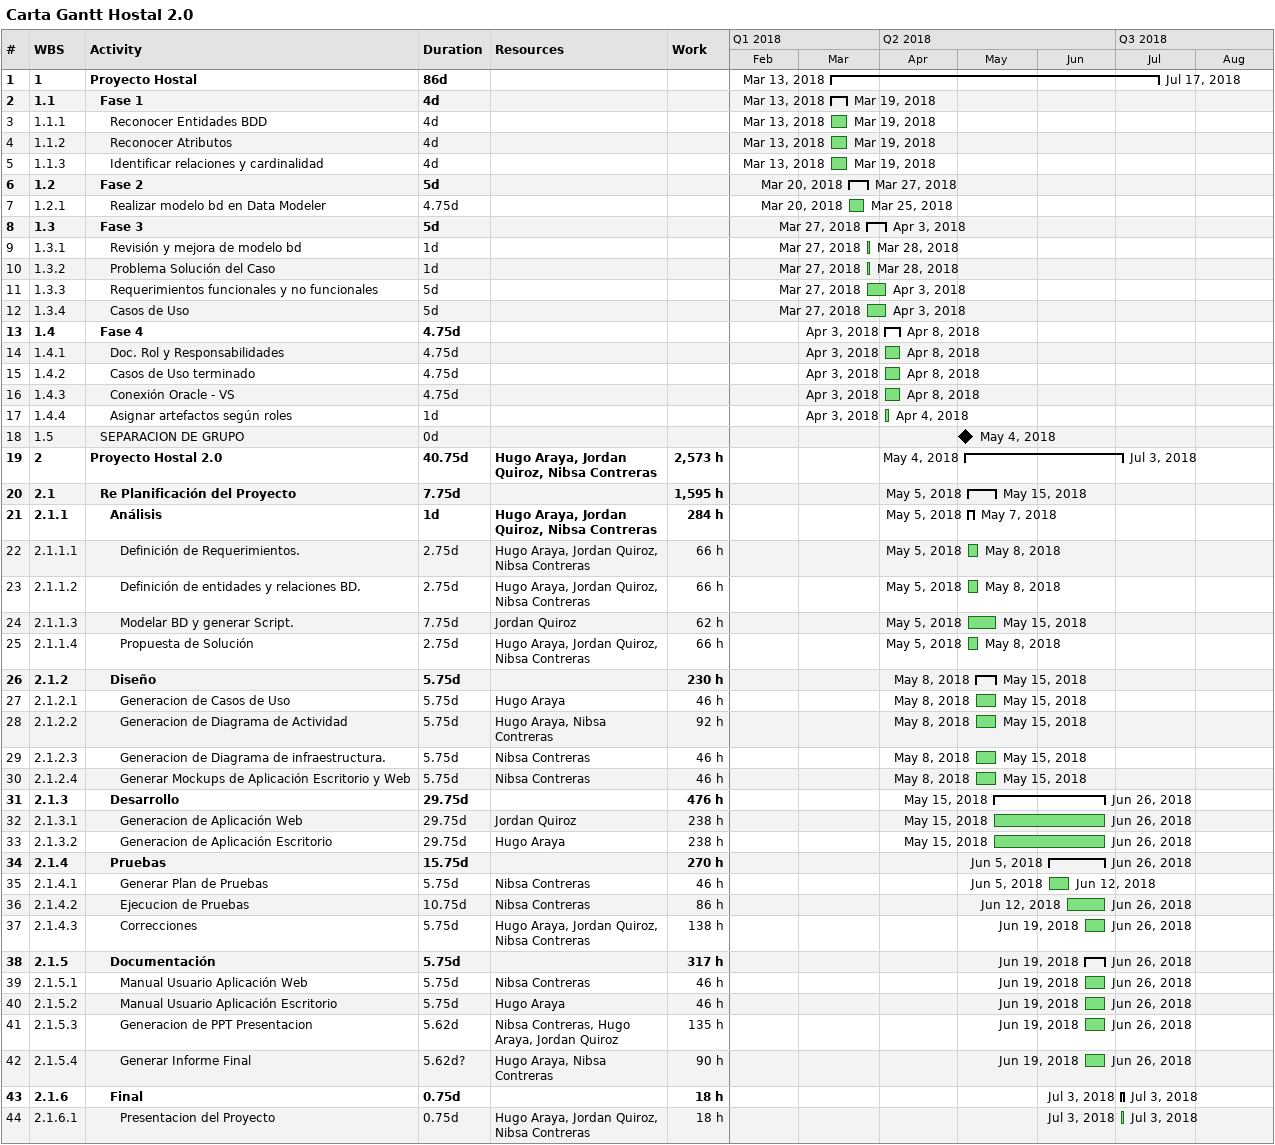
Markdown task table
Carta Gantt Hostal 2.0

| ID | WBS | Task | Duration | Start | Finish | Resources | Work (h) |
|---|---|---|---|---|---|---|---|
| 1 | 1 | **Proyecto Hostal** | 86d | 2018-03-13 | 2018-07-17 |  |  |
| 2 | 1.1 | **Fase 1** | 4d | 2018-03-13 | 2018-03-19 |  |  |
| 3 | 1.1.1 | Reconocer Entidades BDD | 4d | 2018-03-13 | 2018-03-19 |  |  |
| 4 | 1.1.2 | Reconocer Atributos | 4d | 2018-03-13 | 2018-03-19 |  |  |
| 5 | 1.1.3 | Identificar relaciones y cardinalidad | 4d | 2018-03-13 | 2018-03-19 |  |  |
| 6 | 1.2 | **Fase 2** | 5d | 2018-03-20 | 2018-03-27 |  |  |
| 7 | 1.2.1 | Realizar modelo bd en Data Modeler | 4.75d | 2018-03-20 | 2018-03-25 |  |  |
| 8 | 1.3 | **Fase 3** | 5d | 2018-03-27 | 2018-04-03 |  |  |
| 9 | 1.3.1 | Revisión y mejora de modelo bd | 1d | 2018-03-27 | 2018-03-28 |  |  |
| 10 | 1.3.2 | Problema Solución del Caso | 1d | 2018-03-27 | 2018-03-28 |  |  |
| 11 | 1.3.3 | Requerimientos funcionales y no funcionales | 5d | 2018-03-27 | 2018-04-03 |  |  |
| 12 | 1.3.4 | Casos de Uso | 5d | 2018-03-27 | 2018-04-03 |  |  |
| 13 | 1.4 | **Fase 4** | 4.75d | 2018-04-03 | 2018-04-08 |  |  |
| 14 | 1.4.1 | Doc. Rol y Responsabilidades | 4.75d | 2018-04-03 | 2018-04-08 |  |  |
| 15 | 1.4.2 | Casos de Uso terminado | 4.75d | 2018-04-03 | 2018-04-08 |  |  |
| 16 | 1.4.3 | Conexión Oracle - VS | 4.75d | 2018-04-03 | 2018-04-08 |  |  |
| 17 | 1.4.4 | Asignar artefactos según roles | 1d | 2018-04-03 | 2018-04-04 |  |  |
| 18 | 1.5 | SEPARACION DE GRUPO | 0d | 2018-05-04 | 2018-05-04 |  |  |
| 19 | 2 | **Proyecto Hostal 2.0** | 40.75d | 2018-05-04 | 2018-07-03 | Hugo Araya, Jordan Quiroz, Nibsa Contreras | 2573 |
| 20 | 2.1 | **Re Planificación del Proyecto** | 7.75d | 2018-05-05 | 2018-05-15 |  | 1595 |
| 21 | 2.1.1 | **Análisis** | 1d | 2018-05-05 | 2018-05-07 | Hugo Araya, Jordan Quiroz, Nibsa Contreras | 284 |
| 22 | 2.1.1.1 | Definición de Requerimientos. | 2.75d | 2018-05-05 | 2018-05-08 | Hugo Araya, Jordan Quiroz, Nibsa Contreras | 66 |
| 23 | 2.1.1.2 | Definición de entidades y relaciones BD. | 2.75d | 2018-05-05 | 2018-05-08 | Hugo Araya, Jordan Quiroz, Nibsa Contreras | 66 |
| 24 | 2.1.1.3 | Modelar BD y generar Script. | 7.75d | 2018-05-05 | 2018-05-15 | Jordan Quiroz | 62 |
| 25 | 2.1.1.4 | Propuesta de Solución | 2.75d | 2018-05-05 | 2018-05-08 | Hugo Araya, Jordan Quiroz, Nibsa Contreras | 66 |
| 26 | 2.1.2 | **Diseño** | 5.75d | 2018-05-08 | 2018-05-15 |  | 230 |
| 27 | 2.1.2.1 | Generacion de Casos de Uso | 5.75d | 2018-05-08 | 2018-05-15 | Hugo Araya | 46 |
| 28 | 2.1.2.2 | Generacion de Diagrama de Actividad | 5.75d | 2018-05-08 | 2018-05-15 | Hugo Araya, Nibsa Contreras | 92 |
| 29 | 2.1.2.3 | Generacion de Diagrama de infraestructura. | 5.75d | 2018-05-08 | 2018-05-15 | Nibsa Contreras | 46 |
| 30 | 2.1.2.4 | Generar Mockups de Aplicación Escritorio y Web | 5.75d | 2018-05-08 | 2018-05-15 | Nibsa Contreras | 46 |
| 31 | 2.1.3 | **Desarrollo** | 29.75d | 2018-05-15 | 2018-06-26 |  | 476 |
| 32 | 2.1.3.1 | Generacion de Aplicación Web | 29.75d | 2018-05-15 | 2018-06-26 | Jordan Quiroz | 238 |
| 33 | 2.1.3.2 | Generacion de Aplicación Escritorio | 29.75d | 2018-05-15 | 2018-06-26 | Hugo Araya | 238 |
| 34 | 2.1.4 | **Pruebas** | 15.75d | 2018-06-05 | 2018-06-26 |  | 270 |
| 35 | 2.1.4.1 | Generar Plan de Pruebas | 5.75d | 2018-06-05 | 2018-06-12 | Nibsa Contreras | 46 |
| 36 | 2.1.4.2 | Ejecucion de Pruebas | 10.75d | 2018-06-12 | 2018-06-26 | Nibsa Contreras | 86 |
| 37 | 2.1.4.3 | Correcciones | 5.75d | 2018-06-19 | 2018-06-26 | Hugo Araya, Jordan Quiroz, Nibsa Contreras | 138 |
| 38 | 2.1.5 | **Documentación** | 5.75d | 2018-06-19 | 2018-06-26 |  | 317 |
| 39 | 2.1.5.1 | Manual Usuario Aplicación Web | 5.75d | 2018-06-19 | 2018-06-26 | Nibsa Contreras | 46 |
| 40 | 2.1.5.2 | Manual Usuario Aplicación Escritorio | 5.75d | 2018-06-19 | 2018-06-26 | Hugo Araya | 46 |
| 41 | 2.1.5.3 | Generacion de PPT Presentacion | 5.62d | 2018-06-19 | 2018-06-26 | Nibsa Contreras, Hugo Araya, Jordan Quiroz | 135 |
| 42 | 2.1.5.4 | Generar Informe Final | 5.62d? | 2018-06-19 | 2018-06-26 | Hugo Araya, Nibsa Contreras | 90 |
| 43 | 2.1.6 | **Final** | 0.75d | 2018-07-03 | 2018-07-03 |  | 18 |
| 44 | 2.1.6.1 | Presentacion del Proyecto | 0.75d | 2018-07-03 | 2018-07-03 | Hugo Araya, Jordan Quiroz, Nibsa Contreras | 18 |
